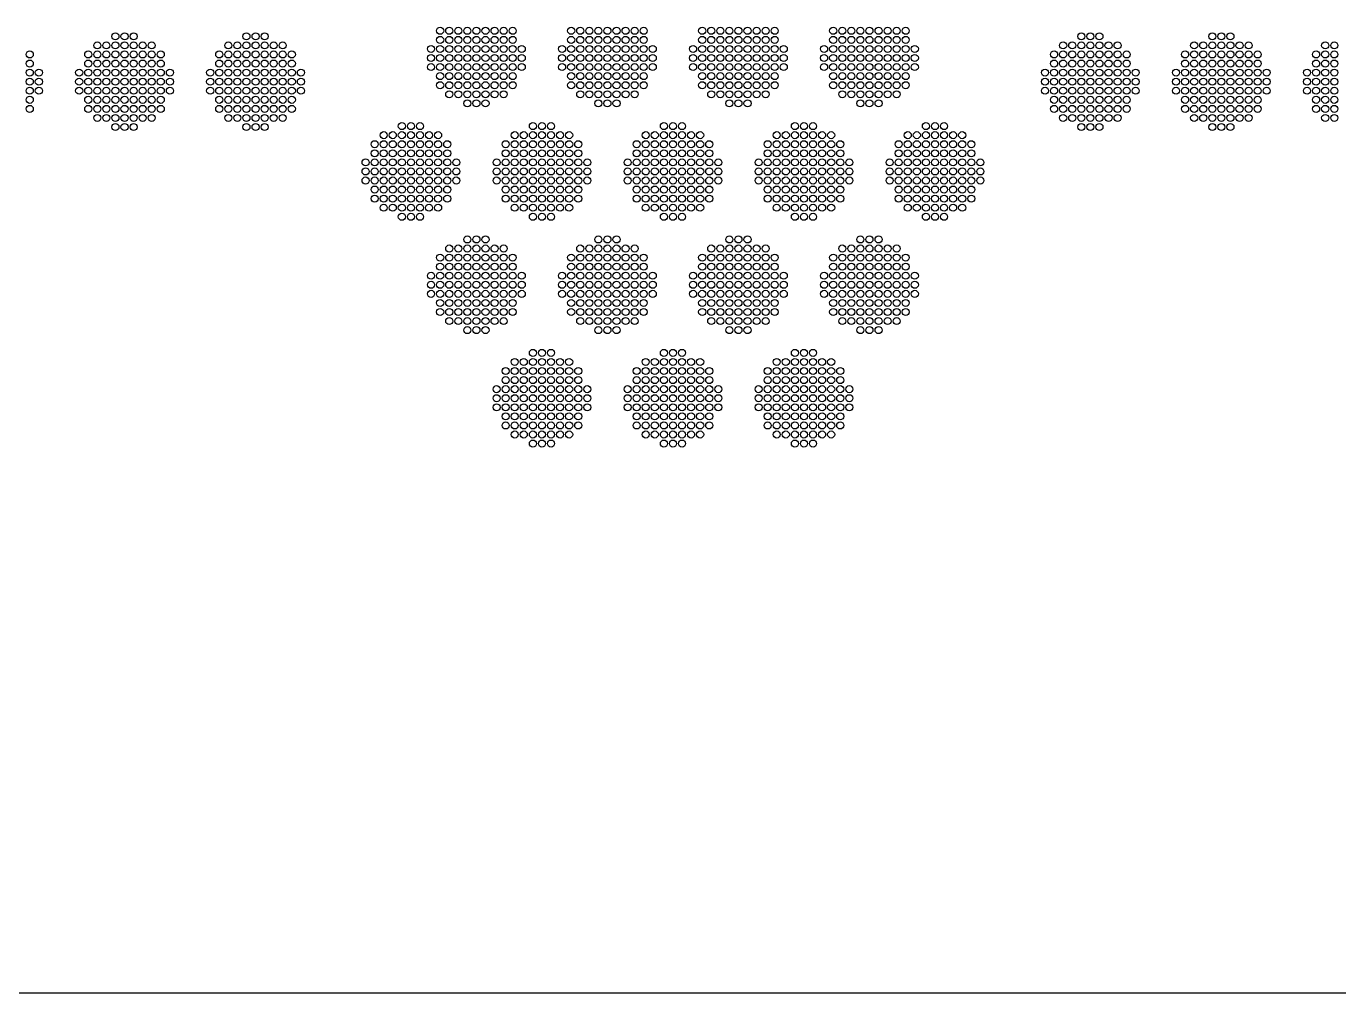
# Model space of a CAD drawing. Extents: x -49 to 54, y -38 to 38.
# Drawn here: x -36.35 to -23.32, y -38 to -28.41 of the extents above; entities that cross this region are included whole.
import ezdxf

# ---------------------------------------------------------------- set-up
doc = ezdxf.new("R2010")
doc.units = 0
doc.layers.add('LOWER_ELECTRODE', color=1, linetype='CONTINUOUS')
doc.layers.add('OUTLINE', color=7, linetype='CONTINUOUS')

msp = doc.modelspace()

# ---------------------------------------------------------------- linework, layer by layer
at = {"layer": 'LOWER_ELECTRODE'}
for centre in [(-35.462, -28.507), (-35.372, -28.507), (-35.282, -28.507), (-34.162, -28.507), (-34.072, -28.507), (-33.982, -28.507), (-32.24, -28.452), (-32.24, -28.542), (-32.15, -28.452), (-32.15, -28.542), (-32.06, -28.452), (-32.06, -28.542), (-31.97, -28.452), (-31.97, -28.542), (-31.88, -28.452), (-31.88, -28.542), (-31.79, -28.452), (-31.79, -28.542), (-31.7, -28.452), (-31.7, -28.542), (-31.61, -28.452), (-31.61, -28.542), (-31.52, -28.452), (-31.52, -28.542), (-30.94, -28.452), (-30.94, -28.542), (-30.85, -28.452), (-30.85, -28.542), (-30.76, -28.452), (-30.76, -28.542), (-30.67, -28.452), (-30.67, -28.542), (-30.58, -28.452), (-30.58, -28.542), (-30.49, -28.452), (-30.49, -28.542), (-30.4, -28.452), (-30.4, -28.542), (-30.31, -28.452), (-30.31, -28.542), (-30.22, -28.452), (-30.22, -28.542), (-29.64, -28.452), (-29.64, -28.542), (-29.55, -28.452), (-29.55, -28.542), (-29.46, -28.452), (-29.46, -28.542), (-29.37, -28.452), (-29.37, -28.542), (-29.28, -28.452), (-29.28, -28.542), (-29.19, -28.452), (-29.19, -28.542), (-29.1, -28.452), (-29.1, -28.542), (-29.01, -28.452), (-29.01, -28.542), (-28.92, -28.452), (-28.92, -28.542), (-28.34, -28.452), (-28.34, -28.542), (-28.25, -28.452), (-28.25, -28.542), (-28.16, -28.452), (-28.16, -28.542), (-28.07, -28.452), (-28.07, -28.542), (-27.98, -28.452), (-27.98, -28.542), (-27.89, -28.452), (-27.89, -28.542), (-27.8, -28.452), (-27.8, -28.542), (-27.71, -28.452), (-27.71, -28.542), (-27.62, -28.452), (-27.62, -28.542), (-25.878, -28.507), (-25.788, -28.507), (-25.698, -28.507), (-24.578, -28.507), (-24.488, -28.507), (-24.398, -28.507), (-35.642, -28.597), (-35.552, -28.597), (-35.462, -28.597), (-35.372, -28.597), (-35.282, -28.597), (-35.192, -28.597), (-35.102, -28.597), (-34.342, -28.597), (-34.252, -28.597), (-34.162, -28.597), (-34.072, -28.597), (-33.982, -28.597), (-33.892, -28.597), (-33.802, -28.597), (-32.33, -28.632), (-32.24, -28.632), (-32.15, -28.632), (-32.06, -28.632), (-31.97, -28.632), (-31.88, -28.632), (-31.79, -28.632), (-31.7, -28.632), (-31.61, -28.632), (-31.52, -28.632), (-31.43, -28.632), (-31.03, -28.632), (-30.94, -28.632), (-30.85, -28.632), (-30.76, -28.632), (-30.67, -28.632), (-30.58, -28.632), (-30.49, -28.632), (-30.4, -28.632), (-30.31, -28.632), (-30.22, -28.632), (-30.13, -28.632), (-29.73, -28.632), (-29.64, -28.632), (-29.55, -28.632), (-29.46, -28.632), (-29.37, -28.632), (-29.28, -28.632), (-29.19, -28.632), (-29.1, -28.632), (-29.01, -28.632), (-28.92, -28.632), (-28.83, -28.632), (-28.43, -28.632), (-28.34, -28.632), (-28.25, -28.632), (-28.16, -28.632), (-28.07, -28.632), (-27.98, -28.632), (-27.89, -28.632), (-27.8, -28.632), (-27.71, -28.632), (-27.62, -28.632), (-27.53, -28.632), (-26.058, -28.597), (-25.968, -28.597), (-25.878, -28.597), (-25.788, -28.597), (-25.698, -28.597), (-25.608, -28.597), (-25.518, -28.597), (-24.758, -28.597), (-24.668, -28.597), (-24.578, -28.597), (-24.488, -28.597), (-24.398, -28.597), (-24.308, -28.597), (-24.218, -28.597), (-23.458, -28.597), (-23.368, -28.597), (-36.312, -28.687), (-36.312, -28.777), (-35.732, -28.687), (-35.732, -28.777), (-35.642, -28.687), (-35.642, -28.777), (-35.552, -28.687), (-35.552, -28.777), (-35.462, -28.687), (-35.462, -28.777), (-35.372, -28.687), (-35.372, -28.777), (-35.282, -28.687), (-35.282, -28.777), (-35.192, -28.687), (-35.192, -28.777), (-35.102, -28.687), (-35.102, -28.777), (-35.012, -28.687), (-35.012, -28.777), (-34.432, -28.687), (-34.432, -28.777), (-34.342, -28.687), (-34.342, -28.777), (-34.252, -28.687), (-34.252, -28.777), (-34.162, -28.687), (-34.162, -28.777), (-34.072, -28.687), (-34.072, -28.777), (-33.982, -28.687), (-33.982, -28.777), (-33.892, -28.687), (-33.892, -28.777), (-33.802, -28.687), (-33.802, -28.777), (-33.712, -28.687), (-33.712, -28.777), (-32.33, -28.722), (-32.33, -28.812), (-32.24, -28.722), (-32.24, -28.812), (-32.15, -28.722), (-32.15, -28.812), (-32.06, -28.722), (-32.06, -28.812), (-31.97, -28.722), (-31.97, -28.812), (-31.88, -28.722), (-31.88, -28.812), (-31.79, -28.722), (-31.79, -28.812), (-31.7, -28.722), (-31.7, -28.812), (-31.61, -28.722), (-31.61, -28.812), (-31.52, -28.722), (-31.52, -28.812), (-31.43, -28.722), (-31.43, -28.812), (-31.03, -28.722), (-31.03, -28.812), (-30.94, -28.722), (-30.94, -28.812), (-30.85, -28.722), (-30.85, -28.812), (-30.76, -28.722), (-30.76, -28.812), (-30.67, -28.722), (-30.67, -28.812), (-30.58, -28.722), (-30.58, -28.812), (-30.49, -28.722), (-30.49, -28.812), (-30.4, -28.722), (-30.4, -28.812), (-30.31, -28.722), (-30.31, -28.812), (-30.22, -28.722), (-30.22, -28.812), (-30.13, -28.722), (-30.13, -28.812), (-29.73, -28.722), (-29.73, -28.812), (-29.64, -28.722), (-29.64, -28.812), (-29.55, -28.722), (-29.55, -28.812), (-29.46, -28.722), (-29.46, -28.812), (-29.37, -28.722), (-29.37, -28.812), (-29.28, -28.722), (-29.28, -28.812), (-29.19, -28.722), (-29.19, -28.812), (-29.1, -28.722), (-29.1, -28.812), (-29.01, -28.722), (-29.01, -28.812), (-28.92, -28.722), (-28.92, -28.812), (-28.83, -28.722), (-28.83, -28.812), (-28.43, -28.722), (-28.43, -28.812), (-28.34, -28.722), (-28.34, -28.812), (-28.25, -28.722), (-28.25, -28.812), (-28.16, -28.722), (-28.16, -28.812), (-28.07, -28.722), (-28.07, -28.812), (-27.98, -28.722), (-27.98, -28.812), (-27.89, -28.722), (-27.89, -28.812), (-27.8, -28.722), (-27.8, -28.812), (-27.71, -28.722), (-27.71, -28.812), (-27.62, -28.722), (-27.62, -28.812), (-27.53, -28.722), (-27.53, -28.812), (-26.148, -28.687), (-26.148, -28.777), (-26.058, -28.687), (-26.058, -28.777), (-25.968, -28.687), (-25.968, -28.777), (-25.878, -28.687), (-25.878, -28.777), (-25.788, -28.687), (-25.788, -28.777), (-25.698, -28.687), (-25.698, -28.777), (-25.608, -28.687), (-25.608, -28.777), (-25.518, -28.687), (-25.518, -28.777), (-25.428, -28.687), (-25.428, -28.777), (-24.848, -28.687), (-24.848, -28.777), (-24.758, -28.687), (-24.758, -28.777), (-24.668, -28.687), (-24.668, -28.777), (-24.578, -28.687), (-24.578, -28.777), (-24.488, -28.687), (-24.488, -28.777), (-24.398, -28.687), (-24.398, -28.777), (-24.308, -28.687), (-24.308, -28.777), (-24.218, -28.687), (-24.218, -28.777), (-24.128, -28.687), (-24.128, -28.777), (-23.548, -28.687), (-23.548, -28.777), (-23.458, -28.687), (-23.458, -28.777), (-23.368, -28.687), (-23.368, -28.777), (-36.312, -28.867), (-36.222, -28.867), (-35.822, -28.867), (-35.732, -28.867), (-35.642, -28.867), (-35.552, -28.867), (-35.462, -28.867), (-35.372, -28.867), (-35.282, -28.867), (-35.192, -28.867), (-35.102, -28.867), (-35.012, -28.867), (-34.922, -28.867), (-34.522, -28.867), (-34.432, -28.867), (-34.342, -28.867), (-34.252, -28.867), (-34.162, -28.867), (-34.072, -28.867), (-33.982, -28.867), (-33.892, -28.867), (-33.802, -28.867), (-33.712, -28.867), (-33.622, -28.867), (-32.24, -28.902), (-32.15, -28.902), (-32.06, -28.902), (-31.97, -28.902), (-31.88, -28.902), (-31.79, -28.902), (-31.7, -28.902), (-31.61, -28.902), (-31.52, -28.902), (-30.94, -28.902), (-30.85, -28.902), (-30.76, -28.902), (-30.67, -28.902), (-30.58, -28.902), (-30.49, -28.902), (-30.4, -28.902), (-30.31, -28.902), (-30.22, -28.902), (-29.64, -28.902), (-29.55, -28.902), (-29.46, -28.902), (-29.37, -28.902), (-29.28, -28.902), (-29.19, -28.902), (-29.1, -28.902), (-29.01, -28.902), (-28.92, -28.902), (-28.34, -28.902), (-28.25, -28.902), (-28.16, -28.902), (-28.07, -28.902), (-27.98, -28.902), (-27.89, -28.902), (-27.8, -28.902), (-27.71, -28.902), (-27.62, -28.902), (-26.238, -28.867), (-26.148, -28.867), (-26.058, -28.867), (-25.968, -28.867), (-25.878, -28.867), (-25.788, -28.867), (-25.698, -28.867), (-25.608, -28.867), (-25.518, -28.867), (-25.428, -28.867), (-25.338, -28.867), (-24.938, -28.867), (-24.848, -28.867), (-24.758, -28.867), (-24.668, -28.867), (-24.578, -28.867), (-24.488, -28.867), (-24.398, -28.867), (-24.308, -28.867), (-24.218, -28.867), (-24.128, -28.867), (-24.038, -28.867), (-23.638, -28.867), (-23.548, -28.867), (-23.458, -28.867), (-23.368, -28.867), (-36.312, -28.957), (-36.312, -29.047), (-36.222, -28.957), (-36.222, -29.047), (-35.822, -28.957), (-35.822, -29.047), (-35.732, -28.957), (-35.732, -29.047), (-35.642, -28.957), (-35.642, -29.047), (-35.552, -28.957), (-35.552, -29.047), (-35.462, -28.957), (-35.462, -29.047), (-35.372, -28.957), (-35.372, -29.047), (-35.282, -28.957), (-35.282, -29.047), (-35.192, -28.957), (-35.192, -29.047), (-35.102, -28.957), (-35.102, -29.047), (-35.012, -28.957), (-35.012, -29.047), (-34.922, -28.957), (-34.922, -29.047), (-34.522, -28.957), (-34.522, -29.047), (-34.432, -28.957), (-34.432, -29.047), (-34.342, -28.957), (-34.342, -29.047), (-34.252, -28.957), (-34.252, -29.047), (-34.162, -28.957), (-34.162, -29.047), (-34.072, -28.957), (-34.072, -29.047), (-33.982, -28.957), (-33.982, -29.047), (-33.892, -28.957), (-33.892, -29.047), (-33.802, -28.957), (-33.802, -29.047), (-33.712, -28.957), (-33.712, -29.047), (-33.622, -28.957), (-33.622, -29.047), (-32.24, -28.992), (-32.15, -28.992), (-32.06, -28.992), (-31.97, -28.992), (-31.88, -28.992), (-31.79, -28.992), (-31.7, -28.992), (-31.61, -28.992), (-31.52, -28.992), (-30.94, -28.992), (-30.85, -28.992), (-30.76, -28.992), (-30.67, -28.992), (-30.58, -28.992), (-30.49, -28.992), (-30.4, -28.992), (-30.31, -28.992), (-30.22, -28.992), (-29.64, -28.992), (-29.55, -28.992), (-29.46, -28.992), (-29.37, -28.992), (-29.28, -28.992), (-29.19, -28.992), (-29.1, -28.992), (-29.01, -28.992), (-28.92, -28.992), (-28.34, -28.992), (-28.25, -28.992), (-28.16, -28.992), (-28.07, -28.992), (-27.98, -28.992), (-27.89, -28.992), (-27.8, -28.992), (-27.71, -28.992), (-27.62, -28.992), (-26.238, -28.957), (-26.238, -29.047), (-26.148, -28.957), (-26.148, -29.047), (-26.058, -28.957), (-26.058, -29.047), (-25.968, -28.957), (-25.968, -29.047), (-25.878, -28.957), (-25.878, -29.047), (-25.788, -28.957), (-25.788, -29.047), (-25.698, -28.957), (-25.698, -29.047), (-25.608, -28.957), (-25.608, -29.047), (-25.518, -28.957), (-25.518, -29.047), (-25.428, -28.957), (-25.428, -29.047), (-25.338, -28.957), (-25.338, -29.047), (-24.938, -28.957), (-24.938, -29.047), (-24.848, -28.957), (-24.848, -29.047), (-24.758, -28.957), (-24.758, -29.047), (-24.668, -28.957), (-24.668, -29.047), (-24.578, -28.957), (-24.578, -29.047), (-24.488, -28.957), (-24.488, -29.047), (-24.398, -28.957), (-24.398, -29.047), (-24.308, -28.957), (-24.308, -29.047), (-24.218, -28.957), (-24.218, -29.047), (-24.128, -28.957), (-24.128, -29.047), (-24.038, -28.957), (-24.038, -29.047), (-23.638, -28.957), (-23.638, -29.047), (-23.548, -28.957), (-23.548, -29.047), (-23.458, -28.957), (-23.458, -29.047), (-23.368, -28.957), (-23.368, -29.047), (-36.312, -29.137), (-35.732, -29.137), (-35.642, -29.137), (-35.552, -29.137), (-35.462, -29.137), (-35.372, -29.137), (-35.282, -29.137), (-35.192, -29.137), (-35.102, -29.137), (-35.012, -29.137), (-34.432, -29.137), (-34.342, -29.137), (-34.252, -29.137), (-34.162, -29.137), (-34.072, -29.137), (-33.982, -29.137), (-33.892, -29.137), (-33.802, -29.137), (-33.712, -29.137), (-32.15, -29.082), (-32.06, -29.082), (-31.97, -29.082), (-31.97, -29.172), (-31.88, -29.082), (-31.88, -29.172), (-31.79, -29.082), (-31.79, -29.172), (-31.7, -29.082), (-31.61, -29.082), (-30.85, -29.082), (-30.76, -29.082), (-30.67, -29.082), (-30.67, -29.172), (-30.58, -29.082), (-30.58, -29.172), (-30.49, -29.082), (-30.49, -29.172), (-30.4, -29.082), (-30.31, -29.082), (-29.55, -29.082), (-29.46, -29.082), (-29.37, -29.082), (-29.37, -29.172), (-29.28, -29.082), (-29.28, -29.172), (-29.19, -29.082), (-29.19, -29.172), (-29.1, -29.082), (-29.01, -29.082), (-28.25, -29.082), (-28.16, -29.082), (-28.07, -29.082), (-28.07, -29.172), (-27.98, -29.082), (-27.98, -29.172), (-27.89, -29.082), (-27.89, -29.172), (-27.8, -29.082), (-27.71, -29.082), (-26.148, -29.137), (-26.058, -29.137), (-25.968, -29.137), (-25.878, -29.137), (-25.788, -29.137), (-25.698, -29.137), (-25.608, -29.137), (-25.518, -29.137), (-25.428, -29.137), (-24.848, -29.137), (-24.758, -29.137), (-24.668, -29.137), (-24.578, -29.137), (-24.488, -29.137), (-24.398, -29.137), (-24.308, -29.137), (-24.218, -29.137), (-24.128, -29.137), (-23.548, -29.137), (-23.458, -29.137), (-23.368, -29.137), (-36.312, -29.227), (-35.732, -29.227), (-35.642, -29.227), (-35.642, -29.317), (-35.552, -29.227), (-35.552, -29.317), (-35.462, -29.227), (-35.462, -29.317), (-35.372, -29.227), (-35.372, -29.317), (-35.282, -29.227), (-35.282, -29.317), (-35.192, -29.227), (-35.192, -29.317), (-35.102, -29.227), (-35.102, -29.317), (-35.012, -29.227), (-34.432, -29.227), (-34.342, -29.227), (-34.342, -29.317), (-34.252, -29.227), (-34.252, -29.317), (-34.162, -29.227), (-34.162, -29.317), (-34.072, -29.227), (-34.072, -29.317), (-33.982, -29.227), (-33.982, -29.317), (-33.892, -29.227), (-33.892, -29.317), (-33.802, -29.227), (-33.802, -29.317), (-33.712, -29.227), (-26.148, -29.227), (-26.058, -29.227), (-26.058, -29.317), (-25.968, -29.227), (-25.968, -29.317), (-25.878, -29.227), (-25.878, -29.317), (-25.788, -29.227), (-25.788, -29.317), (-25.698, -29.227), (-25.698, -29.317), (-25.608, -29.227), (-25.608, -29.317), (-25.518, -29.227), (-25.518, -29.317), (-25.428, -29.227), (-24.848, -29.227), (-24.758, -29.227), (-24.758, -29.317), (-24.668, -29.227), (-24.668, -29.317), (-24.578, -29.227), (-24.578, -29.317), (-24.488, -29.227), (-24.488, -29.317), (-24.398, -29.227), (-24.398, -29.317), (-24.308, -29.227), (-24.308, -29.317), (-24.218, -29.227), (-24.218, -29.317), (-24.128, -29.227), (-23.548, -29.227), (-23.458, -29.227), (-23.458, -29.317), (-23.368, -29.227), (-23.368, -29.317), (-35.462, -29.407), (-35.372, -29.407), (-35.282, -29.407), (-34.162, -29.407), (-34.072, -29.407), (-33.982, -29.407), (-32.62, -29.398), (-32.53, -29.398), (-32.44, -29.398), (-31.32, -29.398), (-31.23, -29.398), (-31.14, -29.398), (-30.02, -29.398), (-29.93, -29.398), (-29.84, -29.398), (-28.72, -29.398), (-28.63, -29.398), (-28.54, -29.398), (-27.42, -29.398), (-27.33, -29.398), (-27.24, -29.398), (-25.878, -29.407), (-25.788, -29.407), (-25.698, -29.407), (-24.578, -29.407), (-24.488, -29.407), (-24.398, -29.407), (-32.89, -29.578), (-32.8, -29.488), (-32.8, -29.578), (-32.71, -29.488), (-32.71, -29.578), (-32.62, -29.488), (-32.62, -29.578), (-32.53, -29.488), (-32.53, -29.578), (-32.44, -29.488), (-32.44, -29.578), (-32.35, -29.488), (-32.35, -29.578), (-32.26, -29.488), (-32.26, -29.578), (-32.17, -29.578), (-31.59, -29.578), (-31.5, -29.488), (-31.5, -29.578), (-31.41, -29.488), (-31.41, -29.578), (-31.32, -29.488), (-31.32, -29.578), (-31.23, -29.488), (-31.23, -29.578), (-31.14, -29.488), (-31.14, -29.578), (-31.05, -29.488), (-31.05, -29.578), (-30.96, -29.488), (-30.96, -29.578), (-30.87, -29.578), (-30.29, -29.578), (-30.2, -29.488), (-30.2, -29.578), (-30.11, -29.488), (-30.11, -29.578), (-30.02, -29.488), (-30.02, -29.578), (-29.93, -29.488), (-29.93, -29.578), (-29.84, -29.488), (-29.84, -29.578), (-29.75, -29.488), (-29.75, -29.578), (-29.66, -29.488), (-29.66, -29.578), (-29.57, -29.578), (-28.99, -29.578), (-28.9, -29.488), (-28.9, -29.578), (-28.81, -29.488), (-28.81, -29.578), (-28.72, -29.488), (-28.72, -29.578), (-28.63, -29.488), (-28.63, -29.578), (-28.54, -29.488), (-28.54, -29.578), (-28.45, -29.488), (-28.45, -29.578), (-28.36, -29.488), (-28.36, -29.578), (-28.27, -29.578), (-27.69, -29.578), (-27.6, -29.488), (-27.6, -29.578), (-27.51, -29.488), (-27.51, -29.578), (-27.42, -29.488), (-27.42, -29.578), (-27.33, -29.488), (-27.33, -29.578), (-27.24, -29.488), (-27.24, -29.578), (-27.15, -29.488), (-27.15, -29.578), (-27.06, -29.488), (-27.06, -29.578), (-26.97, -29.578), (-32.89, -29.668), (-32.8, -29.668), (-32.71, -29.668), (-32.62, -29.668), (-32.53, -29.668), (-32.44, -29.668), (-32.35, -29.668), (-32.26, -29.668), (-32.17, -29.668), (-31.59, -29.668), (-31.5, -29.668), (-31.41, -29.668), (-31.32, -29.668), (-31.23, -29.668), (-31.14, -29.668), (-31.05, -29.668), (-30.96, -29.668), (-30.87, -29.668), (-30.29, -29.668), (-30.2, -29.668), (-30.11, -29.668), (-30.02, -29.668), (-29.93, -29.668), (-29.84, -29.668), (-29.75, -29.668), (-29.66, -29.668), (-29.57, -29.668), (-28.99, -29.668), (-28.9, -29.668), (-28.81, -29.668), (-28.72, -29.668), (-28.63, -29.668), (-28.54, -29.668), (-28.45, -29.668), (-28.36, -29.668), (-28.27, -29.668), (-27.69, -29.668), (-27.6, -29.668), (-27.51, -29.668), (-27.42, -29.668), (-27.33, -29.668), (-27.24, -29.668), (-27.15, -29.668), (-27.06, -29.668), (-26.97, -29.668), (-32.98, -29.758), (-32.98, -29.848), (-32.89, -29.758), (-32.89, -29.848), (-32.8, -29.758), (-32.8, -29.848), (-32.71, -29.758), (-32.71, -29.848), (-32.62, -29.758), (-32.62, -29.848), (-32.53, -29.758), (-32.53, -29.848), (-32.44, -29.758), (-32.44, -29.848), (-32.35, -29.758), (-32.35, -29.848), (-32.26, -29.758), (-32.26, -29.848), (-32.17, -29.758), (-32.17, -29.848), (-32.08, -29.758), (-32.08, -29.848), (-31.68, -29.758), (-31.68, -29.848), (-31.59, -29.758), (-31.59, -29.848), (-31.5, -29.758), (-31.5, -29.848), (-31.41, -29.758), (-31.41, -29.848), (-31.32, -29.758), (-31.32, -29.848), (-31.23, -29.758), (-31.23, -29.848), (-31.14, -29.758), (-31.14, -29.848), (-31.05, -29.758), (-31.05, -29.848), (-30.96, -29.758), (-30.96, -29.848), (-30.87, -29.758), (-30.87, -29.848), (-30.78, -29.758), (-30.78, -29.848), (-30.38, -29.758), (-30.38, -29.848), (-30.29, -29.758), (-30.29, -29.848), (-30.2, -29.758), (-30.2, -29.848), (-30.11, -29.758), (-30.11, -29.848), (-30.02, -29.758), (-30.02, -29.848), (-29.93, -29.758), (-29.93, -29.848), (-29.84, -29.758), (-29.84, -29.848), (-29.75, -29.758), (-29.75, -29.848), (-29.66, -29.758), (-29.66, -29.848), (-29.57, -29.758), (-29.57, -29.848), (-29.48, -29.758), (-29.48, -29.848), (-29.08, -29.758), (-29.08, -29.848), (-28.99, -29.758), (-28.99, -29.848), (-28.9, -29.758), (-28.9, -29.848), (-28.81, -29.758), (-28.81, -29.848), (-28.72, -29.758), (-28.72, -29.848), (-28.63, -29.758), (-28.63, -29.848), (-28.54, -29.758), (-28.54, -29.848), (-28.45, -29.758), (-28.45, -29.848), (-28.36, -29.758), (-28.36, -29.848), (-28.27, -29.758), (-28.27, -29.848), (-28.18, -29.758), (-28.18, -29.848), (-27.78, -29.758), (-27.78, -29.848), (-27.69, -29.758), (-27.69, -29.848), (-27.6, -29.758), (-27.6, -29.848), (-27.51, -29.758), (-27.51, -29.848), (-27.42, -29.758), (-27.42, -29.848), (-27.33, -29.758), (-27.33, -29.848), (-27.24, -29.758), (-27.24, -29.848), (-27.15, -29.758), (-27.15, -29.848), (-27.06, -29.758), (-27.06, -29.848), (-26.97, -29.758), (-26.97, -29.848), (-26.88, -29.758), (-26.88, -29.848), (-32.98, -29.938), (-32.89, -29.938), (-32.8, -29.938), (-32.71, -29.938), (-32.62, -29.938), (-32.53, -29.938), (-32.44, -29.938), (-32.35, -29.938), (-32.26, -29.938), (-32.17, -29.938), (-32.08, -29.938), (-31.68, -29.938), (-31.59, -29.938), (-31.5, -29.938), (-31.41, -29.938), (-31.32, -29.938), (-31.23, -29.938), (-31.14, -29.938), (-31.05, -29.938), (-30.96, -29.938), (-30.87, -29.938), (-30.78, -29.938), (-30.38, -29.938), (-30.29, -29.938), (-30.2, -29.938), (-30.11, -29.938), (-30.02, -29.938), (-29.93, -29.938), (-29.84, -29.938), (-29.75, -29.938), (-29.66, -29.938), (-29.57, -29.938), (-29.48, -29.938), (-29.08, -29.938), (-28.99, -29.938), (-28.9, -29.938), (-28.81, -29.938), (-28.72, -29.938), (-28.63, -29.938), (-28.54, -29.938), (-28.45, -29.938), (-28.36, -29.938), (-28.27, -29.938), (-28.18, -29.938), (-27.78, -29.938), (-27.69, -29.938), (-27.6, -29.938), (-27.51, -29.938), (-27.42, -29.938), (-27.33, -29.938), (-27.24, -29.938), (-27.15, -29.938), (-27.06, -29.938), (-26.97, -29.938), (-26.88, -29.938), (-32.89, -30.028), (-32.89, -30.118), (-32.8, -30.028), (-32.8, -30.118), (-32.71, -30.028), (-32.71, -30.118), (-32.62, -30.028), (-32.62, -30.118), (-32.53, -30.028), (-32.53, -30.118), (-32.44, -30.028), (-32.44, -30.118), (-32.35, -30.028), (-32.35, -30.118), (-32.26, -30.028), (-32.26, -30.118), (-32.17, -30.028), (-32.17, -30.118), (-31.59, -30.028), (-31.59, -30.118), (-31.5, -30.028), (-31.5, -30.118), (-31.41, -30.028), (-31.41, -30.118), (-31.32, -30.028), (-31.32, -30.118), (-31.23, -30.028), (-31.23, -30.118), (-31.14, -30.028), (-31.14, -30.118), (-31.05, -30.028), (-31.05, -30.118), (-30.96, -30.028), (-30.96, -30.118), (-30.87, -30.028), (-30.87, -30.118), (-30.29, -30.028), (-30.29, -30.118), (-30.2, -30.028), (-30.2, -30.118), (-30.11, -30.028), (-30.11, -30.118), (-30.02, -30.028), (-30.02, -30.118), (-29.93, -30.028), (-29.93, -30.118), (-29.84, -30.028), (-29.84, -30.118), (-29.75, -30.028), (-29.75, -30.118), (-29.66, -30.028), (-29.66, -30.118), (-29.57, -30.028), (-29.57, -30.118), (-28.99, -30.028), (-28.99, -30.118), (-28.9, -30.028), (-28.9, -30.118), (-28.81, -30.028), (-28.81, -30.118), (-28.72, -30.028), (-28.72, -30.118), (-28.63, -30.028), (-28.63, -30.118), (-28.54, -30.028), (-28.54, -30.118), (-28.45, -30.028), (-28.45, -30.118), (-28.36, -30.028), (-28.36, -30.118), (-28.27, -30.028), (-28.27, -30.118), (-27.69, -30.028), (-27.69, -30.118), (-27.6, -30.028), (-27.6, -30.118), (-27.51, -30.028), (-27.51, -30.118), (-27.42, -30.028), (-27.42, -30.118), (-27.33, -30.028), (-27.33, -30.118), (-27.24, -30.028), (-27.24, -30.118), (-27.15, -30.028), (-27.15, -30.118), (-27.06, -30.028), (-27.06, -30.118), (-26.97, -30.028), (-26.97, -30.118), (-32.8, -30.208), (-32.71, -30.208), (-32.62, -30.208), (-32.53, -30.208), (-32.44, -30.208), (-32.35, -30.208), (-32.26, -30.208), (-31.5, -30.208), (-31.41, -30.208), (-31.32, -30.208), (-31.23, -30.208), (-31.14, -30.208), (-31.05, -30.208), (-30.96, -30.208), (-30.2, -30.208), (-30.11, -30.208), (-30.02, -30.208), (-29.93, -30.208), (-29.84, -30.208), (-29.75, -30.208), (-29.66, -30.208), (-28.9, -30.208), (-28.81, -30.208), (-28.72, -30.208), (-28.63, -30.208), (-28.54, -30.208), (-28.45, -30.208), (-28.36, -30.208), (-27.6, -30.208), (-27.51, -30.208), (-27.42, -30.208), (-27.33, -30.208), (-27.24, -30.208), (-27.15, -30.208), (-27.06, -30.208), (-32.62, -30.298), (-32.53, -30.298), (-32.44, -30.298), (-31.32, -30.298), (-31.23, -30.298), (-31.14, -30.298), (-30.02, -30.298), (-29.93, -30.298), (-29.84, -30.298), (-28.72, -30.298), (-28.63, -30.298), (-28.54, -30.298), (-27.42, -30.298), (-27.33, -30.298), (-27.24, -30.298), (-32.15, -30.613), (-32.06, -30.613), (-31.97, -30.523), (-31.97, -30.613), (-31.88, -30.523), (-31.88, -30.613), (-31.79, -30.523), (-31.79, -30.613), (-31.7, -30.613), (-31.61, -30.613), (-30.85, -30.613), (-30.76, -30.613), (-30.67, -30.523), (-30.67, -30.613), (-30.58, -30.523), (-30.58, -30.613), (-30.49, -30.523), (-30.49, -30.613), (-30.4, -30.613), (-30.31, -30.613), (-29.55, -30.613), (-29.46, -30.613), (-29.37, -30.523), (-29.37, -30.613), (-29.28, -30.523), (-29.28, -30.613), (-29.19, -30.523), (-29.19, -30.613), (-29.1, -30.613), (-29.01, -30.613), (-28.25, -30.613), (-28.16, -30.613), (-28.07, -30.523), (-28.07, -30.613), (-27.98, -30.523), (-27.98, -30.613), (-27.89, -30.523), (-27.89, -30.613), (-27.8, -30.613), (-27.71, -30.613), (-32.24, -30.703), (-32.15, -30.703), (-32.06, -30.703), (-31.97, -30.703), (-31.88, -30.703), (-31.79, -30.703), (-31.7, -30.703), (-31.61, -30.703), (-31.52, -30.703), (-30.94, -30.703), (-30.85, -30.703), (-30.76, -30.703), (-30.67, -30.703), (-30.58, -30.703), (-30.49, -30.703), (-30.4, -30.703), (-30.31, -30.703), (-30.22, -30.703), (-29.64, -30.703), (-29.55, -30.703), (-29.46, -30.703), (-29.37, -30.703), (-29.28, -30.703), (-29.19, -30.703), (-29.1, -30.703), (-29.01, -30.703), (-28.92, -30.703), (-28.34, -30.703), (-28.25, -30.703), (-28.16, -30.703), (-28.07, -30.703), (-27.98, -30.703), (-27.89, -30.703), (-27.8, -30.703), (-27.71, -30.703), (-27.62, -30.703), (-32.33, -30.883), (-32.24, -30.793), (-32.24, -30.883), (-32.15, -30.793), (-32.15, -30.883), (-32.06, -30.793), (-32.06, -30.883), (-31.97, -30.793), (-31.97, -30.883), (-31.88, -30.793), (-31.88, -30.883), (-31.79, -30.793), (-31.79, -30.883), (-31.7, -30.793), (-31.7, -30.883), (-31.61, -30.793), (-31.61, -30.883), (-31.52, -30.793), (-31.52, -30.883), (-31.43, -30.883), (-31.03, -30.883), (-30.94, -30.793), (-30.94, -30.883), (-30.85, -30.793), (-30.85, -30.883), (-30.76, -30.793), (-30.76, -30.883), (-30.67, -30.793), (-30.67, -30.883), (-30.58, -30.793), (-30.58, -30.883), (-30.49, -30.793), (-30.49, -30.883), (-30.4, -30.793), (-30.4, -30.883), (-30.31, -30.793), (-30.31, -30.883), (-30.22, -30.793), (-30.22, -30.883), (-30.13, -30.883), (-29.73, -30.883), (-29.64, -30.793), (-29.64, -30.883), (-29.55, -30.793), (-29.55, -30.883), (-29.46, -30.793), (-29.46, -30.883), (-29.37, -30.793), (-29.37, -30.883), (-29.28, -30.793), (-29.28, -30.883), (-29.19, -30.793), (-29.19, -30.883), (-29.1, -30.793), (-29.1, -30.883), (-29.01, -30.793), (-29.01, -30.883), (-28.92, -30.793), (-28.92, -30.883), (-28.83, -30.883), (-28.43, -30.883), (-28.34, -30.793), (-28.34, -30.883), (-28.25, -30.793), (-28.25, -30.883), (-28.16, -30.793), (-28.16, -30.883), (-28.07, -30.793), (-28.07, -30.883), (-27.98, -30.793), (-27.98, -30.883), (-27.89, -30.793), (-27.89, -30.883), (-27.8, -30.793), (-27.8, -30.883), (-27.71, -30.793), (-27.71, -30.883), (-27.62, -30.793), (-27.62, -30.883), (-27.53, -30.883), (-32.33, -30.973), (-32.24, -30.973), (-32.15, -30.973), (-32.06, -30.973), (-31.97, -30.973), (-31.88, -30.973), (-31.79, -30.973), (-31.7, -30.973), (-31.61, -30.973), (-31.52, -30.973), (-31.43, -30.973), (-31.03, -30.973), (-30.94, -30.973), (-30.85, -30.973), (-30.76, -30.973), (-30.67, -30.973), (-30.58, -30.973), (-30.49, -30.973), (-30.4, -30.973), (-30.31, -30.973), (-30.22, -30.973), (-30.13, -30.973), (-29.73, -30.973), (-29.64, -30.973), (-29.55, -30.973), (-29.46, -30.973), (-29.37, -30.973), (-29.28, -30.973), (-29.19, -30.973), (-29.1, -30.973), (-29.01, -30.973), (-28.92, -30.973), (-28.83, -30.973), (-28.43, -30.973), (-28.34, -30.973), (-28.25, -30.973), (-28.16, -30.973), (-28.07, -30.973), (-27.98, -30.973), (-27.89, -30.973), (-27.8, -30.973), (-27.71, -30.973), (-27.62, -30.973), (-27.53, -30.973), (-32.33, -31.063), (-32.24, -31.063), (-32.24, -31.153), (-32.15, -31.063), (-32.15, -31.153), (-32.06, -31.063), (-32.06, -31.153), (-31.97, -31.063), (-31.97, -31.153), (-31.88, -31.063), (-31.88, -31.153), (-31.79, -31.063), (-31.79, -31.153), (-31.7, -31.063), (-31.7, -31.153), (-31.61, -31.063), (-31.61, -31.153), (-31.52, -31.063), (-31.52, -31.153), (-31.43, -31.063), (-31.03, -31.063), (-30.94, -31.063), (-30.94, -31.153), (-30.85, -31.063), (-30.85, -31.153), (-30.76, -31.063), (-30.76, -31.153), (-30.67, -31.063), (-30.67, -31.153), (-30.58, -31.063), (-30.58, -31.153), (-30.49, -31.063), (-30.49, -31.153), (-30.4, -31.063), (-30.4, -31.153), (-30.31, -31.063), (-30.31, -31.153), (-30.22, -31.063), (-30.22, -31.153), (-30.13, -31.063), (-29.73, -31.063), (-29.64, -31.063), (-29.64, -31.153), (-29.55, -31.063), (-29.55, -31.153), (-29.46, -31.063), (-29.46, -31.153), (-29.37, -31.063), (-29.37, -31.153), (-29.28, -31.063), (-29.28, -31.153), (-29.19, -31.063), (-29.19, -31.153), (-29.1, -31.063), (-29.1, -31.153), (-29.01, -31.063), (-29.01, -31.153), (-28.92, -31.063), (-28.92, -31.153), (-28.83, -31.063), (-28.43, -31.063), (-28.34, -31.063), (-28.34, -31.153), (-28.25, -31.063), (-28.25, -31.153), (-28.16, -31.063), (-28.16, -31.153), (-28.07, -31.063), (-28.07, -31.153), (-27.98, -31.063), (-27.98, -31.153), (-27.89, -31.063), (-27.89, -31.153), (-27.8, -31.063), (-27.8, -31.153), (-27.71, -31.063), (-27.71, -31.153), (-27.62, -31.063), (-27.62, -31.153), (-27.53, -31.063), (-32.24, -31.243), (-32.15, -31.243), (-32.06, -31.243), (-31.97, -31.243), (-31.88, -31.243), (-31.79, -31.243), (-31.7, -31.243), (-31.61, -31.243), (-31.52, -31.243), (-30.94, -31.243), (-30.85, -31.243), (-30.76, -31.243), (-30.67, -31.243), (-30.58, -31.243), (-30.49, -31.243), (-30.4, -31.243), (-30.31, -31.243), (-30.22, -31.243), (-29.64, -31.243), (-29.55, -31.243), (-29.46, -31.243), (-29.37, -31.243), (-29.28, -31.243), (-29.19, -31.243), (-29.1, -31.243), (-29.01, -31.243), (-28.92, -31.243), (-28.34, -31.243), (-28.25, -31.243), (-28.16, -31.243), (-28.07, -31.243), (-27.98, -31.243), (-27.89, -31.243), (-27.8, -31.243), (-27.71, -31.243), (-27.62, -31.243), (-32.15, -31.333), (-32.06, -31.333), (-31.97, -31.333), (-31.88, -31.333), (-31.79, -31.333), (-31.7, -31.333), (-31.61, -31.333), (-30.85, -31.333), (-30.76, -31.333), (-30.67, -31.333), (-30.58, -31.333), (-30.49, -31.333), (-30.4, -31.333), (-30.31, -31.333), (-29.55, -31.333), (-29.46, -31.333), (-29.37, -31.333), (-29.28, -31.333), (-29.19, -31.333), (-29.1, -31.333), (-29.01, -31.333), (-28.25, -31.333), (-28.16, -31.333), (-28.07, -31.333), (-27.98, -31.333), (-27.89, -31.333), (-27.8, -31.333), (-27.71, -31.333), (-31.97, -31.423), (-31.88, -31.423), (-31.79, -31.423), (-30.67, -31.423), (-30.58, -31.423), (-30.49, -31.423), (-29.37, -31.423), (-29.28, -31.423), (-29.19, -31.423), (-28.07, -31.423), (-27.98, -31.423), (-27.89, -31.423), (-31.32, -31.649), (-31.23, -31.649), (-31.14, -31.649), (-30.02, -31.649), (-29.93, -31.649), (-29.84, -31.649), (-28.72, -31.649), (-28.63, -31.649), (-28.54, -31.649), (-31.5, -31.739), (-31.41, -31.739), (-31.32, -31.739), (-31.23, -31.739), (-31.14, -31.739), (-31.05, -31.739), (-30.96, -31.739), (-30.2, -31.739), (-30.11, -31.739), (-30.02, -31.739), (-29.93, -31.739), (-29.84, -31.739), (-29.75, -31.739), (-29.66, -31.739), (-28.9, -31.739), (-28.81, -31.739), (-28.72, -31.739), (-28.63, -31.739), (-28.54, -31.739), (-28.45, -31.739), (-28.36, -31.739), (-31.59, -31.829), (-31.59, -31.919), (-31.5, -31.829), (-31.5, -31.919), (-31.41, -31.829), (-31.41, -31.919), (-31.32, -31.829), (-31.32, -31.919), (-31.23, -31.829), (-31.23, -31.919), (-31.14, -31.829), (-31.14, -31.919), (-31.05, -31.829), (-31.05, -31.919), (-30.96, -31.829), (-30.96, -31.919), (-30.87, -31.829), (-30.87, -31.919), (-30.29, -31.829), (-30.29, -31.919), (-30.2, -31.829), (-30.2, -31.919), (-30.11, -31.829), (-30.11, -31.919), (-30.02, -31.829), (-30.02, -31.919), (-29.93, -31.829), (-29.93, -31.919), (-29.84, -31.829), (-29.84, -31.919), (-29.75, -31.829), (-29.75, -31.919), (-29.66, -31.829), (-29.66, -31.919), (-29.57, -31.829), (-29.57, -31.919), (-28.99, -31.829), (-28.99, -31.919), (-28.9, -31.829), (-28.9, -31.919), (-28.81, -31.829), (-28.81, -31.919), (-28.72, -31.829), (-28.72, -31.919), (-28.63, -31.829), (-28.63, -31.919), (-28.54, -31.829), (-28.54, -31.919), (-28.45, -31.829), (-28.45, -31.919), (-28.36, -31.829), (-28.36, -31.919), (-28.27, -31.829), (-28.27, -31.919), (-31.68, -32.009), (-31.59, -32.009), (-31.5, -32.009), (-31.41, -32.009), (-31.32, -32.009), (-31.23, -32.009), (-31.14, -32.009), (-31.05, -32.009), (-30.96, -32.009), (-30.87, -32.009), (-30.78, -32.009), (-30.38, -32.009), (-30.29, -32.009), (-30.2, -32.009), (-30.11, -32.009), (-30.02, -32.009), (-29.93, -32.009), (-29.84, -32.009), (-29.75, -32.009), (-29.66, -32.009), (-29.57, -32.009), (-29.48, -32.009), (-29.08, -32.009), (-28.99, -32.009), (-28.9, -32.009), (-28.81, -32.009), (-28.72, -32.009), (-28.63, -32.009), (-28.54, -32.009), (-28.45, -32.009), (-28.36, -32.009), (-28.27, -32.009), (-28.18, -32.009), (-31.68, -32.099), (-31.68, -32.189), (-31.59, -32.099), (-31.59, -32.189), (-31.5, -32.099), (-31.5, -32.189), (-31.41, -32.099), (-31.41, -32.189), (-31.32, -32.099), (-31.32, -32.189), (-31.23, -32.099), (-31.23, -32.189), (-31.14, -32.099), (-31.14, -32.189), (-31.05, -32.099), (-31.05, -32.189), (-30.96, -32.099), (-30.96, -32.189), (-30.87, -32.099), (-30.87, -32.189), (-30.78, -32.099), (-30.78, -32.189), (-30.38, -32.099), (-30.38, -32.189), (-30.29, -32.099), (-30.29, -32.189), (-30.2, -32.099), (-30.2, -32.189), (-30.11, -32.099), (-30.11, -32.189), (-30.02, -32.099), (-30.02, -32.189), (-29.93, -32.099), (-29.93, -32.189), (-29.84, -32.099), (-29.84, -32.189), (-29.75, -32.099), (-29.75, -32.189), (-29.66, -32.099), (-29.66, -32.189), (-29.57, -32.099), (-29.57, -32.189), (-29.48, -32.099), (-29.48, -32.189), (-29.08, -32.099), (-29.08, -32.189), (-28.99, -32.099), (-28.99, -32.189), (-28.9, -32.099), (-28.9, -32.189), (-28.81, -32.099), (-28.81, -32.189), (-28.72, -32.099), (-28.72, -32.189), (-28.63, -32.099), (-28.63, -32.189), (-28.54, -32.099), (-28.54, -32.189), (-28.45, -32.099), (-28.45, -32.189), (-28.36, -32.099), (-28.36, -32.189), (-28.27, -32.099), (-28.27, -32.189), (-28.18, -32.099), (-28.18, -32.189), (-31.59, -32.279), (-31.5, -32.279), (-31.41, -32.279), (-31.32, -32.279), (-31.23, -32.279), (-31.14, -32.279), (-31.05, -32.279), (-30.96, -32.279), (-30.87, -32.279), (-30.29, -32.279), (-30.2, -32.279), (-30.11, -32.279), (-30.02, -32.279), (-29.93, -32.279), (-29.84, -32.279), (-29.75, -32.279), (-29.66, -32.279), (-29.57, -32.279), (-28.99, -32.279), (-28.9, -32.279), (-28.81, -32.279), (-28.72, -32.279), (-28.63, -32.279), (-28.54, -32.279), (-28.45, -32.279), (-28.36, -32.279), (-28.27, -32.279), (-31.59, -32.369), (-31.5, -32.369), (-31.5, -32.459), (-31.41, -32.369), (-31.41, -32.459), (-31.32, -32.369), (-31.32, -32.459), (-31.23, -32.369), (-31.23, -32.459), (-31.14, -32.369), (-31.14, -32.459), (-31.05, -32.369), (-31.05, -32.459), (-30.96, -32.369), (-30.96, -32.459), (-30.87, -32.369), (-30.29, -32.369), (-30.2, -32.369), (-30.2, -32.459), (-30.11, -32.369), (-30.11, -32.459), (-30.02, -32.369), (-30.02, -32.459), (-29.93, -32.369), (-29.93, -32.459), (-29.84, -32.369), (-29.84, -32.459), (-29.75, -32.369), (-29.75, -32.459), (-29.66, -32.369), (-29.66, -32.459), (-29.57, -32.369), (-28.99, -32.369), (-28.9, -32.369), (-28.9, -32.459), (-28.81, -32.369), (-28.81, -32.459), (-28.72, -32.369), (-28.72, -32.459), (-28.63, -32.369), (-28.63, -32.459), (-28.54, -32.369), (-28.54, -32.459), (-28.45, -32.369), (-28.45, -32.459), (-28.36, -32.369), (-28.36, -32.459), (-28.27, -32.369), (-31.32, -32.549), (-31.23, -32.549), (-31.14, -32.549), (-30.02, -32.549), (-29.93, -32.549), (-29.84, -32.549), (-28.72, -32.549), (-28.63, -32.549), (-28.54, -32.549)]:
    msp.add_circle(centre, 0.035, dxfattribs=at)
at = {"layer": 'OUTLINE'}
msp.add_lwpolyline([(-49.4, -36.45, -0.414214), (-47.85, -38), (52.85, -38, -0.414214), (54.4, -36.45), (54.4, -28), (51.4, -28), (51.4, 28), (54.4, 28), (54.4, 36.45, -0.414214), (52.85, 38), (-47.85, 38, -0.414214), (-49.4, 36.45)], format="xyb", close=True, dxfattribs=at)

doc.saveas('drawing.dxf')
